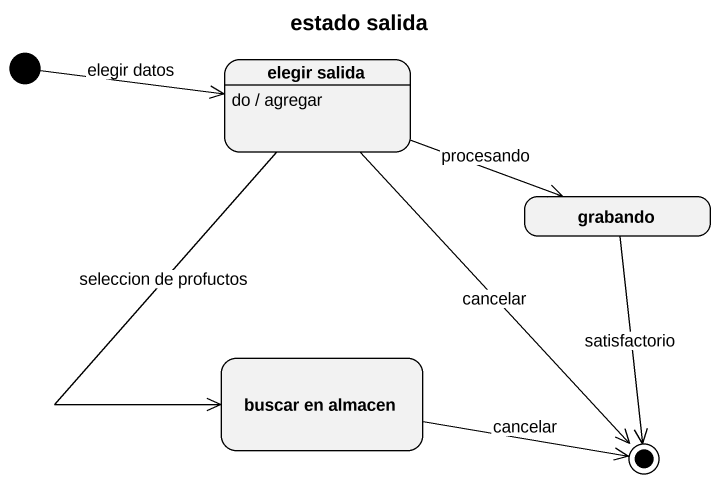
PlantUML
@startuml
title estado salida
hide empty description
state "elegir salida" as elegir_salida
elegir_salida : do / agregar
state grabando
state "buscar en almacen" as buscar_en_almacen
[*] -right-> elegir_salida : elegir datos
elegir_salida -right-> grabando : procesando
elegir_salida --> buscar_en_almacen : seleccion de profuctos
elegir_salida --> [*] : cancelar
grabando --> [*] : satisfactorio
buscar_en_almacen -right-> [*] : cancelar
@enduml
